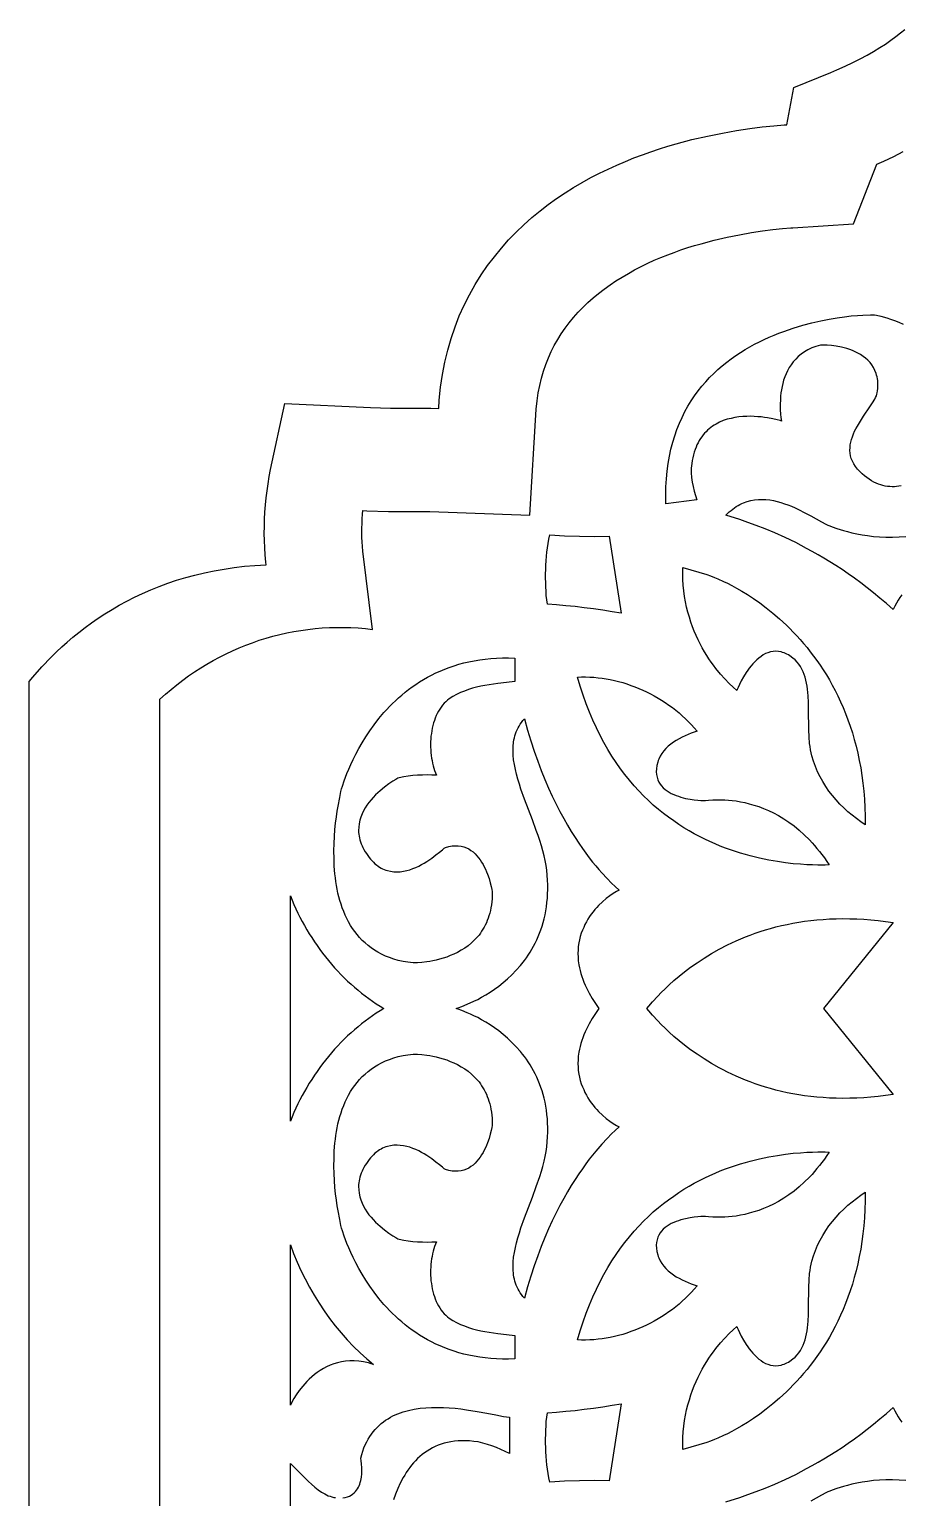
# Model space of a CAD drawing. Extents: x -75 to 75, y -200 to 200.
# Drawn here: x -75 to -8.3, y 75.5 to 187.9 of the extents above; entities that cross this region are included whole.
import ezdxf

# ---------------------------------------------------------------- set-up
doc = ezdxf.new("R2010")
doc.units = 0
doc.layers.add('LAYER_1', color=18, linetype='CONTINUOUS')
doc.layers.add('LAYER_10', color=140, linetype='CONTINUOUS')

msp = doc.modelspace()

# ---------------------------------------------------------------- linework, layer by layer
at = {"layer": 'LAYER_1'}
for points in [[(-8.25, 152.92), (-8.42, 152.89), (-8.59, 152.87), (-8.76, 152.85), (-8.94, 152.85), (-9.11, 152.86), (-9.29, 152.87), (-9.46, 152.9), (-9.64, 152.94), (-9.81, 152.99), (-9.99, 153.05), (-10.17, 153.12), (-10.34, 153.21), (-10.52, 153.31), (-10.7, 153.42), (-10.87, 153.55), (-11.05, 153.69), (-11.23, 153.84), (-11.4, 154.01), (-11.58, 154.2), (-11.74, 154.4), (-11.87, 154.6), (-11.98, 154.8), (-12.06, 155.01), (-12.12, 155.22), (-12.16, 155.42), (-12.17, 155.63), (-12.16, 155.84), (-12.14, 156.05), (-12.1, 156.26), (-12.05, 156.47), (-11.98, 156.68), (-11.9, 156.89), (-11.81, 157.09), (-11.71, 157.29), (-11.6, 157.49), (-11.37, 157.88), (-11.12, 158.26), (-10.65, 158.96), (-10.44, 159.27), (-10.27, 159.55), (-10.2, 159.69), (-10.14, 159.81), (-10.1, 159.93), (-10.07, 160.03), (-10.05, 160.2), (-10.04, 160.37), (-10.03, 160.53), (-10.03, 160.69), (-10.03, 160.84), (-10.04, 160.98), (-10.06, 161.12), (-10.09, 161.26), (-10.12, 161.39), (-10.16, 161.51), (-10.25, 161.75), (-10.36, 161.97), (-10.49, 162.18), (-10.63, 162.36), (-10.79, 162.53), (-10.97, 162.69), (-11.15, 162.83), (-11.35, 162.96), (-11.55, 163.07), (-11.76, 163.18), (-11.97, 163.27), (-12.18, 163.35), (-12.4, 163.42), (-12.61, 163.48), (-12.82, 163.53), (-13.22, 163.61), (-13.59, 163.66), (-13.91, 163.68), (-14.17, 163.69), (-14.35, 163.69), (-14.43, 163.68), (-14.61, 163.64), (-14.77, 163.59), (-15.09, 163.47), (-15.38, 163.33), (-15.65, 163.17), (-15.9, 163), (-16.12, 162.82), (-16.32, 162.62), (-16.51, 162.41), (-16.67, 162.19), (-16.82, 161.97), (-16.94, 161.73), (-17.06, 161.49), (-17.15, 161.25), (-17.24, 161), (-17.31, 160.76), (-17.36, 160.51), (-17.41, 160.27), (-17.45, 160.03), (-17.47, 159.79), (-17.49, 159.56), (-17.5, 159.13), (-17.5, 158.74), (-17.47, 158.41), (-17.45, 158.15), (-17.4, 157.88), (-17.51, 157.92), (-17.73, 157.98), (-18.06, 158.05), (-18.47, 158.13), (-18.71, 158.16), (-18.96, 158.19), (-19.22, 158.21), (-19.49, 158.23), (-19.78, 158.24), (-20.07, 158.23), (-20.37, 158.22), (-20.67, 158.19), (-20.97, 158.15), (-21.27, 158.08), (-21.56, 158.01), (-21.86, 157.91), (-22.14, 157.79), (-22.42, 157.64), (-22.56, 157.56), (-22.69, 157.48), (-22.82, 157.38), (-22.94, 157.28), (-23.06, 157.18), (-23.18, 157.06), (-23.3, 156.94), (-23.41, 156.81), (-23.51, 156.68), (-23.61, 156.53), (-23.7, 156.38), (-23.79, 156.22), (-23.88, 156.05), (-23.95, 155.87), (-24.02, 155.69), (-24.09, 155.49), (-24.15, 155.29), (-24.2, 155.07), (-24.24, 154.85), (-24.28, 154.62), (-24.3, 154.44), (-24.31, 154.27), (-24.32, 153.92), (-24.29, 153.56), (-24.25, 153.21), (-24.18, 152.86), (-24.1, 152.52), (-23.99, 152.18), (-23.88, 151.85), (-26.25, 151.54), (-26.26, 152.2), (-26.25, 152.83), (-26.21, 153.45), (-26.16, 154.05), (-26.08, 154.62), (-25.99, 155.18), (-25.87, 155.72), (-25.73, 156.25), (-25.58, 156.75), (-25.41, 157.24), (-25.22, 157.71), (-25.02, 158.16), (-24.8, 158.6), (-24.57, 159.02), (-24.32, 159.42), (-24.06, 159.81), (-23.79, 160.18), (-23.51, 160.54), (-23.21, 160.88), (-22.91, 161.21), (-22.59, 161.52), (-22.27, 161.82), (-21.94, 162.11), (-21.6, 162.38), (-21.26, 162.64), (-20.91, 162.89), (-20.55, 163.13), (-20.19, 163.35), (-19.83, 163.56), (-19.46, 163.76), (-19.09, 163.95), (-18.72, 164.13), (-18.35, 164.3), (-17.97, 164.46), (-17.6, 164.6), (-17.23, 164.74), (-16.86, 164.87), (-16.5, 164.99), (-15.78, 165.21), (-15.08, 165.39), (-14.4, 165.55), (-13.75, 165.67), (-13.15, 165.78), (-12.58, 165.86), (-12.06, 165.92), (-11.6, 165.96), (-11.19, 165.99), (-10.59, 166.02), (-10.29, 166.02), (-10.13, 165.99), (-9.8, 165.91), (-9.33, 165.77), (-9.05, 165.67), (-8.75, 165.57), (-8.43, 165.44), (-8.09, 165.3)], [(-8.2, 144.57), (-8.34, 144.37), (-8.48, 144.16), (-8.61, 143.94), (-8.74, 143.71), (-8.86, 143.46), (-9.37, 143.9), (-9.87, 144.32), (-10.36, 144.73), (-10.85, 145.11), (-11.34, 145.48), (-11.82, 145.84), (-12.3, 146.18), (-12.77, 146.5), (-13.24, 146.81), (-13.7, 147.1), (-14.16, 147.38), (-14.6, 147.64), (-15.05, 147.89), (-15.48, 148.13), (-15.9, 148.36), (-16.32, 148.57), (-17.13, 148.96), (-17.91, 149.31), (-18.65, 149.62), (-19.34, 149.89), (-19.99, 150.12), (-20.6, 150.33), (-21.66, 150.66), (-21.53, 150.79), (-21.4, 150.92), (-21.27, 151.04), (-21.14, 151.14), (-21, 151.24), (-20.87, 151.33), (-20.73, 151.42), (-20.59, 151.49), (-20.45, 151.56), (-20.31, 151.62), (-20.03, 151.72), (-19.75, 151.8), (-19.46, 151.85), (-19.17, 151.88), (-18.89, 151.88), (-18.6, 151.87), (-18.31, 151.84), (-18.02, 151.79), (-17.74, 151.72), (-17.46, 151.64), (-17.18, 151.55), (-16.91, 151.45), (-16.64, 151.35), (-16.37, 151.23), (-16.11, 151.11), (-15.62, 150.86), (-15.15, 150.61), (-14.34, 150.15), (-14, 149.98), (-13.85, 149.9), (-13.71, 149.85), (-13.53, 149.78), (-13.18, 149.66), (-12.66, 149.5), (-12.35, 149.42), (-12.01, 149.33), (-11.64, 149.25), (-11.24, 149.17), (-10.81, 149.11), (-10.36, 149.05), (-9.9, 149.01), (-9.41, 148.98), (-8.91, 148.98), (-8.4, 149), (-7.88, 149.04)], [(-50.98, 75.45), (-50.8, 75.48), (-50.64, 75.53), (-50.49, 75.58), (-50.36, 75.65), (-50.24, 75.73), (-50.13, 75.82), (-50.03, 75.92), (-49.94, 76.02), (-49.86, 76.13), (-49.79, 76.25), (-49.74, 76.37), (-49.69, 76.5), (-49.65, 76.63), (-49.61, 76.76), (-49.56, 77.03), (-49.54, 77.29), (-49.53, 77.55), (-49.54, 77.79), (-49.55, 78), (-49.59, 78.33), (-49.6, 78.43), (-49.6, 78.48), (-49.53, 78.75), (-49.45, 79.01), (-49.37, 79.26), (-49.27, 79.5), (-49.16, 79.72), (-49.05, 79.93), (-48.93, 80.14), (-48.8, 80.33), (-48.66, 80.51), (-48.52, 80.68), (-48.37, 80.84), (-48.21, 80.99), (-48.05, 81.13), (-47.88, 81.27), (-47.71, 81.39), (-47.53, 81.5), (-47.35, 81.61), (-47.16, 81.71), (-46.97, 81.8), (-46.77, 81.88), (-46.57, 81.96), (-46.37, 82.03), (-46.16, 82.09), (-45.95, 82.14), (-45.52, 82.23), (-45.08, 82.3), (-44.64, 82.34), (-44.19, 82.36), (-43.74, 82.37), (-43.29, 82.36), (-42.84, 82.33), (-42.4, 82.3), (-41.96, 82.25), (-41.53, 82.19), (-40.71, 82.06), (-39.96, 81.92), (-39.28, 81.79), (-38.7, 81.68), (-38.45, 81.64), (-38.23, 81.61), (-38.23, 78.83), (-38.56, 79), (-38.89, 79.15), (-39.23, 79.3), (-39.57, 79.43), (-39.92, 79.54), (-40.27, 79.64), (-40.62, 79.72), (-40.97, 79.77), (-41.29, 79.8), (-41.59, 79.81), (-41.89, 79.82), (-42.17, 79.8), (-42.45, 79.78), (-42.71, 79.74), (-42.97, 79.69), (-43.22, 79.63), (-43.46, 79.55), (-43.69, 79.47), (-43.91, 79.37), (-44.13, 79.27), (-44.34, 79.15), (-44.54, 79.03), (-44.73, 78.9), (-44.91, 78.75), (-45.09, 78.61), (-45.26, 78.45), (-45.42, 78.29), (-45.57, 78.12), (-45.72, 77.94), (-45.87, 77.76), (-46, 77.57), (-46.13, 77.38), (-46.25, 77.19), (-46.37, 76.99), (-46.59, 76.58), (-46.78, 76.16), (-46.95, 75.73), (-47.1, 75.3)], [(-21.66, 75.15), (-20.6, 75.48), (-19.99, 75.69), (-19.34, 75.92), (-18.65, 76.19), (-17.91, 76.5), (-17.13, 76.85), (-16.32, 77.24), (-15.9, 77.45), (-15.48, 77.68), (-15.05, 77.92), (-14.6, 78.17), (-14.16, 78.43), (-13.7, 78.71), (-13.24, 79), (-12.77, 79.31), (-12.3, 79.63), (-11.82, 79.97), (-11.34, 80.33), (-10.85, 80.7), (-10.36, 81.08), (-9.87, 81.49), (-9.37, 81.91), (-8.86, 82.35), (-8.74, 82.1), (-8.61, 81.87), (-8.48, 81.65), (-8.34, 81.44), (-8.2, 81.24)], [(-55, 62.31), (-55, 78.08), (-54.55, 77.64), (-54.09, 77.17), (-53.62, 76.7), (-53.38, 76.48), (-53.13, 76.27), (-52.88, 76.07), (-52.63, 75.89), (-52.36, 75.74), (-52.23, 75.67), (-52.1, 75.61), (-51.96, 75.56), (-51.83, 75.52), (-51.69, 75.48), (-51.55, 75.46)], [(-7.88, 76.77), (-8.4, 76.81), (-8.91, 76.83), (-9.41, 76.83), (-9.9, 76.8), (-10.36, 76.76), (-10.81, 76.7), (-11.24, 76.64), (-11.64, 76.56), (-12.01, 76.48), (-12.35, 76.39), (-12.66, 76.31), (-13.18, 76.15), (-13.53, 76.03), (-13.71, 75.96), (-13.85, 75.9), (-14, 75.83), (-14.34, 75.66), (-15.15, 75.2)]]:
    msp.add_lwpolyline(points, dxfattribs=at)
for points in [[(-30.38, 143.28), (-31.08, 143.39), (-31.79, 143.49), (-32.5, 143.59), (-33.2, 143.67), (-33.91, 143.74), (-34.62, 143.8), (-35.33, 143.86), (-35.37, 144.19), (-35.41, 144.52), (-35.43, 144.85), (-35.45, 145.18), (-35.46, 145.51), (-35.47, 145.85), (-35.47, 146.18), (-35.46, 146.52), (-35.45, 146.85), (-35.42, 147.18), (-35.4, 147.52), (-35.36, 147.85), (-35.32, 148.18), (-35.27, 148.51), (-35.21, 148.83), (-35.15, 149.16), (-34.01, 149.1), (-32.87, 149.06), (-31.73, 149.05), (-30.6, 149.06), (-29.67, 143.16)], [(-11.33, 127.2), (-11.67, 127.44), (-12, 127.7), (-12.32, 127.97), (-12.63, 128.26), (-12.94, 128.56), (-13.23, 128.88), (-13.5, 129.21), (-13.77, 129.55), (-14.01, 129.91), (-14.24, 130.27), (-14.45, 130.65), (-14.64, 131.03), (-14.81, 131.43), (-14.96, 131.83), (-15.08, 132.24), (-15.14, 132.47), (-15.18, 132.71), (-15.22, 132.95), (-15.25, 133.2), (-15.29, 133.71), (-15.32, 134.23), (-15.32, 134.76), (-15.33, 135.29), (-15.34, 136.34), (-15.36, 136.85), (-15.41, 137.34), (-15.44, 137.58), (-15.48, 137.82), (-15.53, 138.05), (-15.59, 138.27), (-15.67, 138.48), (-15.75, 138.69), (-15.84, 138.89), (-15.95, 139.08), (-16.07, 139.26), (-16.21, 139.43), (-16.36, 139.59), (-16.53, 139.73), (-16.77, 139.9), (-16.88, 139.97), (-16.99, 140.03), (-17.1, 140.09), (-17.21, 140.13), (-17.32, 140.17), (-17.43, 140.2), (-17.64, 140.24), (-17.85, 140.25), (-18.05, 140.24), (-18.25, 140.2), (-18.44, 140.14), (-18.62, 140.07), (-18.8, 139.97), (-18.97, 139.86), (-19.14, 139.73), (-19.3, 139.6), (-19.45, 139.45), (-19.6, 139.3), (-19.74, 139.14), (-19.87, 138.97), (-19.99, 138.8), (-20.11, 138.63), (-20.31, 138.3), (-20.49, 137.99), (-20.63, 137.72), (-20.73, 137.49), (-20.8, 137.33), (-20.82, 137.26), (-21.1, 137.5), (-21.41, 137.79), (-21.74, 138.13), (-22.08, 138.51), (-22.43, 138.94), (-22.61, 139.18), (-22.78, 139.42), (-22.96, 139.68), (-23.13, 139.94), (-23.3, 140.22), (-23.47, 140.51), (-23.63, 140.82), (-23.79, 141.13), (-23.94, 141.45), (-24.08, 141.79), (-24.22, 142.13), (-24.34, 142.49), (-24.46, 142.86), (-24.57, 143.24), (-24.67, 143.63), (-24.75, 144.03), (-24.82, 144.45), (-24.88, 144.87), (-24.93, 145.3), (-24.95, 145.75), (-24.97, 146.2), (-24.96, 146.67), (-24.35, 146.49), (-23.74, 146.31), (-23.13, 146.12), (-22.83, 146.02), (-22.53, 145.9), (-22.29, 145.81), (-21.84, 145.6), (-21.55, 145.46), (-21.22, 145.29), (-20.85, 145.09), (-20.44, 144.85), (-20.01, 144.59), (-19.55, 144.29), (-19.07, 143.95), (-18.58, 143.58), (-18.07, 143.17), (-17.55, 142.73), (-17.03, 142.24), (-16.76, 141.99), (-16.5, 141.72), (-16.24, 141.44), (-15.97, 141.15), (-15.71, 140.85), (-15.45, 140.54), (-15.2, 140.22), (-14.95, 139.89), (-14.7, 139.55), (-14.45, 139.2), (-14.21, 138.83), (-13.97, 138.46), (-13.74, 138.07), (-13.52, 137.67), (-13.3, 137.25), (-13.09, 136.83), (-12.88, 136.39), (-12.68, 135.95), (-12.5, 135.48), (-12.32, 135.01), (-12.15, 134.52), (-11.98, 134.02), (-11.83, 133.51), (-11.69, 132.99), (-11.57, 132.45), (-11.45, 131.89), (-11.34, 131.33), (-11.25, 130.75), (-11.17, 130.15), (-11.11, 129.55), (-11.05, 128.93), (-11.02, 128.29), (-11, 127.64), (-10.99, 126.97)], [(-45.61, 116.4), (-46, 116.45), (-46.38, 116.51), (-46.74, 116.59), (-47.08, 116.69), (-47.41, 116.8), (-47.72, 116.92), (-48.02, 117.06), (-48.3, 117.21), (-48.57, 117.37), (-48.82, 117.54), (-49.06, 117.72), (-49.29, 117.92), (-49.51, 118.12), (-49.71, 118.33), (-49.9, 118.56), (-50.08, 118.79), (-50.25, 119.03), (-50.4, 119.27), (-50.55, 119.53), (-50.68, 119.79), (-50.81, 120.05), (-50.92, 120.32), (-51.03, 120.6), (-51.12, 120.88), (-51.21, 121.17), (-51.29, 121.45), (-51.36, 121.74), (-51.42, 122.04), (-51.47, 122.33), (-51.52, 122.63), (-51.56, 122.92), (-51.59, 123.22), (-51.64, 123.81), (-51.66, 124.4), (-51.67, 124.97), (-51.65, 125.54), (-51.63, 126.08), (-51.59, 126.61), (-51.54, 127.1), (-51.48, 127.57), (-51.42, 128), (-51.35, 128.4), (-51.23, 129.05), (-51.13, 129.51), (-51.08, 129.72), (-51.02, 129.93), (-50.88, 130.33), (-50.67, 130.89), (-50.54, 131.22), (-50.38, 131.58), (-50.2, 131.97), (-50, 132.38), (-49.77, 132.81), (-49.52, 133.25), (-49.24, 133.7), (-48.93, 134.17), (-48.6, 134.63), (-48.23, 135.1), (-47.84, 135.57), (-47.63, 135.79), (-47.42, 136.02), (-47.19, 136.25), (-46.96, 136.47), (-46.72, 136.69), (-46.48, 136.9), (-46.22, 137.12), (-45.96, 137.32), (-45.69, 137.52), (-45.4, 137.72), (-45.12, 137.91), (-44.82, 138.09), (-44.51, 138.26), (-44.19, 138.43), (-43.87, 138.59), (-43.53, 138.74), (-43.19, 138.89), (-42.84, 139.02), (-42.47, 139.14), (-42.1, 139.26), (-41.72, 139.36), (-41.33, 139.45), (-40.93, 139.53), (-40.51, 139.6), (-40.09, 139.65), (-39.66, 139.7), (-39.22, 139.73), (-38.76, 139.74), (-38.3, 139.74), (-37.82, 139.73), (-37.82, 137.93), (-38.47, 137.86), (-39.13, 137.78), (-39.78, 137.69), (-40.11, 137.64), (-40.43, 137.58), (-40.75, 137.5), (-41.07, 137.42), (-41.38, 137.32), (-41.68, 137.21), (-41.98, 137.09), (-42.28, 136.95), (-42.56, 136.79), (-42.84, 136.61), (-42.98, 136.51), (-43.11, 136.39), (-43.24, 136.27), (-43.36, 136.13), (-43.47, 135.98), (-43.57, 135.83), (-43.67, 135.67), (-43.76, 135.5), (-43.84, 135.33), (-43.92, 135.14), (-43.98, 134.96), (-44.04, 134.77), (-44.1, 134.57), (-44.14, 134.37), (-44.18, 134.17), (-44.21, 133.96), (-44.24, 133.75), (-44.26, 133.54), (-44.27, 133.33), (-44.27, 133.12), (-44.27, 132.91), (-44.26, 132.7), (-44.25, 132.49), (-44.22, 132.28), (-44.2, 132.08), (-44.16, 131.88), (-44.12, 131.68), (-44.07, 131.49), (-44.02, 131.3), (-43.96, 131.12), (-43.89, 130.94), (-43.82, 130.77), (-44.18, 130.78), (-44.54, 130.79), (-44.9, 130.78), (-45.26, 130.77), (-45.62, 130.74), (-45.98, 130.7), (-46.33, 130.64), (-46.68, 130.57), (-46.77, 130.53), (-46.94, 130.44), (-47.17, 130.3), (-47.46, 130.1), (-47.79, 129.86), (-48.14, 129.58), (-48.31, 129.42), (-48.49, 129.25), (-48.66, 129.07), (-48.83, 128.88), (-48.99, 128.68), (-49.14, 128.48), (-49.28, 128.26), (-49.4, 128.04), (-49.52, 127.8), (-49.61, 127.56), (-49.69, 127.31), (-49.74, 127.05), (-49.77, 126.79), (-49.78, 126.52), (-49.78, 126.38), (-49.76, 126.24), (-49.74, 126.1), (-49.71, 125.96), (-49.68, 125.81), (-49.63, 125.67), (-49.58, 125.52), (-49.52, 125.37), (-49.45, 125.22), (-49.37, 125.07), (-49.28, 124.91), (-49.18, 124.76), (-49.08, 124.61), (-48.97, 124.47), (-48.86, 124.33), (-48.75, 124.21), (-48.64, 124.1), (-48.53, 123.99), (-48.41, 123.9), (-48.29, 123.81), (-48.18, 123.73), (-48.06, 123.66), (-47.94, 123.6), (-47.82, 123.55), (-47.7, 123.5), (-47.57, 123.46), (-47.33, 123.41), (-47.08, 123.37), (-46.84, 123.37), (-46.59, 123.38), (-46.35, 123.41), (-46.1, 123.47), (-45.87, 123.53), (-45.63, 123.62), (-45.4, 123.71), (-45.18, 123.81), (-44.96, 123.93), (-44.75, 124.04), (-44.55, 124.17), (-44.18, 124.41), (-43.86, 124.66), (-43.58, 124.87), (-43.37, 125.05), (-43.22, 125.18), (-43.14, 125.23), (-42.88, 125.3), (-42.62, 125.35), (-42.38, 125.37), (-42.15, 125.36), (-41.93, 125.33), (-41.73, 125.28), (-41.53, 125.21), (-41.35, 125.12), (-41.18, 125.01), (-41.02, 124.89), (-40.87, 124.75), (-40.72, 124.6), (-40.59, 124.45), (-40.47, 124.28), (-40.36, 124.11), (-40.25, 123.93), (-40.16, 123.75), (-40.07, 123.56), (-39.99, 123.38), (-39.92, 123.2), (-39.79, 122.85), (-39.7, 122.52), (-39.63, 122.24), (-39.58, 122.01), (-39.56, 121.85), (-39.55, 121.78), (-39.55, 121.53), (-39.56, 121.29), (-39.58, 121.06), (-39.61, 120.83), (-39.65, 120.62), (-39.69, 120.41), (-39.74, 120.2), (-39.8, 120.01), (-39.86, 119.82), (-39.93, 119.63), (-40, 119.46), (-40.08, 119.29), (-40.17, 119.13), (-40.26, 118.97), (-40.36, 118.82), (-40.46, 118.67), (-40.56, 118.53), (-40.67, 118.4), (-40.9, 118.15), (-41.14, 117.92), (-41.39, 117.71), (-41.66, 117.52), (-41.93, 117.36), (-42.2, 117.2), (-42.48, 117.07), (-42.76, 116.95), (-43.03, 116.84), (-43.31, 116.75), (-43.58, 116.68), (-43.84, 116.61), (-44.09, 116.55), (-44.33, 116.51), (-44.55, 116.47), (-44.95, 116.42), (-45.27, 116.4), (-45.5, 116.39)], [(-15.02, 123.9), (-15.46, 123.91), (-15.95, 123.95), (-16.5, 123.99), (-17.09, 124.06), (-17.72, 124.15), (-18.38, 124.27), (-19.08, 124.41), (-19.8, 124.59), (-20.17, 124.69), (-20.55, 124.8), (-20.93, 124.92), (-21.31, 125.05), (-21.7, 125.19), (-22.09, 125.34), (-22.49, 125.51), (-22.88, 125.68), (-23.28, 125.87), (-23.68, 126.07), (-24.08, 126.28), (-24.48, 126.5), (-24.87, 126.74), (-25.27, 126.99), (-25.66, 127.26), (-26.06, 127.54), (-26.45, 127.84), (-26.83, 128.15), (-27.22, 128.48), (-27.59, 128.83), (-27.97, 129.19), (-28.33, 129.57), (-28.69, 129.96), (-29.05, 130.38), (-29.4, 130.81), (-29.74, 131.26), (-30.07, 131.73), (-30.39, 132.22), (-30.7, 132.73), (-31.01, 133.26), (-31.3, 133.81), (-31.58, 134.38), (-31.86, 134.97), (-32.11, 135.59), (-32.36, 136.23), (-32.59, 136.89), (-32.81, 137.57), (-33.02, 138.28), (-32.71, 138.29), (-32.4, 138.29), (-32.08, 138.28), (-31.77, 138.26), (-31.45, 138.23), (-31.14, 138.19), (-30.82, 138.14), (-30.51, 138.08), (-30.19, 138.01), (-29.88, 137.93), (-29.56, 137.85), (-29.25, 137.75), (-28.94, 137.64), (-28.64, 137.53), (-28.33, 137.41), (-28.03, 137.28), (-27.73, 137.14), (-27.44, 136.99), (-27.15, 136.83), (-26.86, 136.67), (-26.58, 136.5), (-26.3, 136.32), (-26.03, 136.13), (-25.76, 135.94), (-25.5, 135.74), (-25.25, 135.53), (-25, 135.31), (-24.76, 135.09), (-24.52, 134.86), (-24.3, 134.63), (-24.08, 134.39), (-23.87, 134.14), (-24.33, 133.99), (-24.56, 133.89), (-24.79, 133.79), (-25.02, 133.68), (-25.25, 133.56), (-25.47, 133.43), (-25.68, 133.3), (-25.89, 133.14), (-26.08, 132.98), (-26.26, 132.81), (-26.42, 132.63), (-26.57, 132.43), (-26.69, 132.22), (-26.8, 132), (-26.84, 131.89), (-26.88, 131.77), (-26.94, 131.51), (-26.98, 131.26), (-26.99, 131.03), (-26.97, 130.81), (-26.93, 130.61), (-26.87, 130.42), (-26.79, 130.24), (-26.7, 130.08), (-26.58, 129.94), (-26.46, 129.8), (-26.32, 129.68), (-26.17, 129.56), (-26.01, 129.46), (-25.84, 129.37), (-25.66, 129.28), (-25.48, 129.21), (-25.3, 129.15), (-25.12, 129.09), (-24.75, 128.99), (-24.4, 128.93), (-24.08, 128.88), (-23.8, 128.85), (-23.58, 128.84), (-23.35, 128.83), (-23.23, 128.84), (-23, 128.86), (-22.67, 128.88), (-22.25, 128.89), (-21.75, 128.87), (-21.47, 128.86), (-21.18, 128.83), (-20.88, 128.79), (-20.55, 128.73), (-20.22, 128.67), (-19.87, 128.58), (-19.52, 128.48), (-19.15, 128.36), (-18.78, 128.22), (-18.4, 128.06), (-18.02, 127.88), (-17.63, 127.67), (-17.23, 127.43), (-16.84, 127.17), (-16.44, 126.88), (-16.05, 126.55), (-15.66, 126.2), (-15.26, 125.81), (-15.07, 125.6), (-14.88, 125.39), (-14.69, 125.16), (-14.5, 124.93), (-14.31, 124.69), (-14.12, 124.43), (-13.94, 124.17), (-13.75, 123.9), (-14.05, 123.89), (-14.63, 123.89)], [(-37.2, 90.87), (-37.31, 91.01), (-37.4, 91.15), (-37.49, 91.29), (-37.57, 91.43), (-37.64, 91.57), (-37.71, 91.72), (-37.76, 91.87), (-37.81, 92.03), (-37.85, 92.19), (-37.89, 92.34), (-37.91, 92.51), (-37.93, 92.67), (-37.95, 92.83), (-37.96, 93.17), (-37.94, 93.52), (-37.91, 93.87), (-37.85, 94.23), (-37.78, 94.6), (-37.69, 94.97), (-37.59, 95.35), (-37.47, 95.73), (-37.35, 96.11), (-37.07, 96.89), (-36.77, 97.68), (-36.47, 98.47), (-36.18, 99.27), (-35.9, 100.05), (-35.78, 100.44), (-35.67, 100.82), (-35.57, 101.21), (-35.49, 101.58), (-35.42, 101.96), (-35.37, 102.32), (-35.34, 102.7), (-35.31, 103.07), (-35.3, 103.43), (-35.3, 103.79), (-35.31, 104.13), (-35.33, 104.47), (-35.36, 104.79), (-35.4, 105.11), (-35.45, 105.43), (-35.51, 105.73), (-35.58, 106.03), (-35.65, 106.32), (-35.74, 106.6), (-35.83, 106.87), (-35.93, 107.14), (-36.03, 107.4), (-36.14, 107.65), (-36.26, 107.9), (-36.38, 108.14), (-36.51, 108.37), (-36.65, 108.59), (-36.79, 108.81), (-36.93, 109.02), (-37.08, 109.22), (-37.23, 109.42), (-37.39, 109.61), (-37.71, 109.98), (-38.04, 110.31), (-38.37, 110.63), (-38.71, 110.92), (-39.05, 111.19), (-39.39, 111.43), (-39.72, 111.66), (-40.05, 111.86), (-40.36, 112.04), (-40.66, 112.21), (-40.95, 112.35), (-41.22, 112.48), (-41.46, 112.58), (-41.88, 112.75), (-42.17, 112.86), (-42.32, 112.9), (-42.17, 112.95), (-41.88, 113.06), (-41.46, 113.23), (-40.95, 113.46), (-40.66, 113.6), (-40.36, 113.77), (-40.05, 113.95), (-39.72, 114.15), (-39.39, 114.38), (-39.05, 114.62), (-38.71, 114.89), (-38.37, 115.18), (-38.04, 115.49), (-37.71, 115.83), (-37.39, 116.2), (-37.08, 116.59), (-36.93, 116.79), (-36.79, 117), (-36.65, 117.22), (-36.51, 117.44), (-36.38, 117.67), (-36.26, 117.91), (-36.14, 118.16), (-36.03, 118.41), (-35.93, 118.67), (-35.83, 118.94), (-35.74, 119.21), (-35.65, 119.49), (-35.58, 119.78), (-35.51, 120.08), (-35.45, 120.38), (-35.4, 120.69), (-35.36, 121.02), (-35.33, 121.34), (-35.31, 121.68), (-35.3, 122.02), (-35.3, 122.38), (-35.31, 122.74), (-35.34, 123.11), (-35.37, 123.49), (-35.42, 123.85), (-35.49, 124.23), (-35.57, 124.6), (-35.67, 124.98), (-35.78, 125.37), (-35.9, 125.76), (-36.04, 126.15), (-36.18, 126.54), (-36.47, 127.34), (-36.77, 128.13), (-37.07, 128.92), (-37.35, 129.7), (-37.47, 130.08), (-37.59, 130.46), (-37.69, 130.84), (-37.78, 131.21), (-37.85, 131.58), (-37.91, 131.94), (-37.94, 132.29), (-37.96, 132.64), (-37.95, 132.97), (-37.91, 133.3), (-37.89, 133.47), (-37.85, 133.62), (-37.81, 133.78), (-37.76, 133.93), (-37.71, 134.09), (-37.64, 134.23), (-37.57, 134.38), (-37.49, 134.52), (-37.4, 134.66), (-37.31, 134.8), (-37.2, 134.94), (-37.08, 135.07), (-36.85, 134.21), (-36.6, 133.39), (-36.34, 132.61), (-36.07, 131.85), (-35.8, 131.13), (-35.52, 130.44), (-35.24, 129.78), (-34.95, 129.15), (-34.66, 128.55), (-34.37, 127.98), (-34.08, 127.44), (-33.79, 126.93), (-33.5, 126.45), (-33.21, 125.99), (-32.93, 125.57), (-32.65, 125.16), (-32.38, 124.79), (-32.12, 124.44), (-31.87, 124.12), (-31.62, 123.82), (-31.39, 123.54), (-31.16, 123.29), (-30.76, 122.85), (-30.41, 122.51), (-30.14, 122.24), (-29.83, 121.96), (-30.05, 121.86), (-30.29, 121.72), (-30.55, 121.54), (-30.83, 121.33), (-31.12, 121.08), (-31.41, 120.79), (-31.55, 120.64), (-31.69, 120.48), (-31.83, 120.3), (-31.97, 120.13), (-32.1, 119.94), (-32.22, 119.74), (-32.34, 119.54), (-32.45, 119.33), (-32.55, 119.11), (-32.65, 118.89), (-32.73, 118.66), (-32.81, 118.42), (-32.87, 118.17), (-32.92, 117.92), (-32.96, 117.66), (-32.98, 117.39), (-32.99, 117.12), (-32.98, 116.84), (-32.96, 116.55), (-32.92, 116.26), (-32.88, 116.03), (-32.82, 115.81), (-32.76, 115.58), (-32.69, 115.36), (-32.62, 115.14), (-32.53, 114.92), (-32.44, 114.7), (-32.34, 114.49), (-32.13, 114.07), (-31.89, 113.67), (-31.64, 113.28), (-31.38, 112.9), (-31.64, 112.53), (-31.89, 112.14), (-32.13, 111.74), (-32.34, 111.32), (-32.44, 111.11), (-32.53, 110.89), (-32.62, 110.67), (-32.69, 110.45), (-32.76, 110.23), (-32.82, 110), (-32.88, 109.78), (-32.92, 109.55), (-32.96, 109.25), (-32.98, 108.97), (-32.99, 108.69), (-32.98, 108.42), (-32.96, 108.15), (-32.92, 107.89), (-32.87, 107.64), (-32.81, 107.39), (-32.73, 107.15), (-32.65, 106.92), (-32.55, 106.7), (-32.45, 106.48), (-32.34, 106.27), (-32.22, 106.07), (-32.1, 105.87), (-31.97, 105.68), (-31.83, 105.51), (-31.69, 105.33), (-31.55, 105.17), (-31.41, 105.02), (-31.12, 104.73), (-30.83, 104.48), (-30.55, 104.27), (-30.29, 104.09), (-30.05, 103.95), (-29.83, 103.85), (-30.14, 103.57), (-30.41, 103.3), (-30.76, 102.96), (-31.16, 102.52), (-31.62, 101.99), (-31.87, 101.69), (-32.12, 101.37), (-32.38, 101.02), (-32.65, 100.64), (-32.93, 100.24), (-33.21, 99.81), (-33.5, 99.36), (-33.79, 98.88), (-34.08, 98.37), (-34.37, 97.83), (-34.66, 97.26), (-34.95, 96.66), (-35.24, 96.03), (-35.52, 95.37), (-35.8, 94.68), (-36.07, 93.96), (-36.34, 93.2), (-36.6, 92.42), (-36.85, 91.6), (-37.08, 90.74)], [(-55, 104.28), (-55, 121.53), (-54.87, 121.2), (-54.73, 120.87), (-54.58, 120.54), (-54.43, 120.21), (-54.27, 119.89), (-54.1, 119.57), (-53.93, 119.25), (-53.75, 118.94), (-53.56, 118.63), (-53.37, 118.33), (-53.17, 118.02), (-52.96, 117.73), (-52.75, 117.43), (-52.54, 117.14), (-52.31, 116.86), (-52.09, 116.58), (-51.85, 116.3), (-51.62, 116.03), (-51.37, 115.77), (-51.13, 115.51), (-50.88, 115.26), (-50.62, 115.01), (-50.36, 114.77), (-50.09, 114.54), (-49.82, 114.31), (-49.55, 114.09), (-49.28, 113.87), (-49, 113.66), (-48.71, 113.46), (-48.43, 113.27), (-48.14, 113.08), (-47.84, 112.9), (-48.14, 112.73), (-48.43, 112.54), (-48.71, 112.35), (-49, 112.15), (-49.28, 111.94), (-49.55, 111.72), (-49.82, 111.5), (-50.09, 111.27), (-50.36, 111.04), (-50.62, 110.8), (-50.88, 110.55), (-51.13, 110.3), (-51.37, 110.04), (-51.62, 109.78), (-51.85, 109.51), (-52.09, 109.23), (-52.31, 108.95), (-52.54, 108.67), (-52.75, 108.38), (-52.96, 108.08), (-53.17, 107.79), (-53.37, 107.48), (-53.56, 107.18), (-53.75, 106.87), (-53.93, 106.55), (-54.1, 106.24), (-54.27, 105.92), (-54.43, 105.6), (-54.58, 105.27), (-54.73, 104.94), (-54.87, 104.61)], [(-13.22, 106.03), (-13.72, 106.05), (-14.21, 106.08), (-14.7, 106.12), (-15.17, 106.17), (-15.64, 106.23), (-16.09, 106.3), (-16.54, 106.38), (-16.98, 106.46), (-17.41, 106.56), (-17.83, 106.66), (-18.24, 106.77), (-18.64, 106.89), (-19.04, 107.02), (-19.42, 107.15), (-19.8, 107.28), (-20.16, 107.42), (-20.52, 107.57), (-20.87, 107.72), (-21.21, 107.88), (-21.54, 108.03), (-21.86, 108.2), (-22.17, 108.36), (-22.77, 108.7), (-23.33, 109.05), (-23.86, 109.4), (-24.36, 109.75), (-24.82, 110.09), (-25.25, 110.43), (-25.64, 110.77), (-26, 111.09), (-26.32, 111.39), (-26.61, 111.68), (-26.87, 111.95), (-27.28, 112.4), (-27.57, 112.73), (-27.72, 112.9), (-27.57, 113.08), (-27.28, 113.41), (-26.87, 113.86), (-26.61, 114.13), (-26.32, 114.42), (-26, 114.72), (-25.64, 115.04), (-25.25, 115.37), (-24.82, 115.72), (-24.36, 116.06), (-23.86, 116.41), (-23.33, 116.76), (-22.77, 117.11), (-22.17, 117.45), (-21.54, 117.77), (-21.21, 117.93), (-20.87, 118.09), (-20.52, 118.24), (-20.16, 118.39), (-19.8, 118.53), (-19.42, 118.66), (-19.04, 118.79), (-18.64, 118.92), (-18.24, 119.04), (-17.83, 119.15), (-17.41, 119.25), (-16.98, 119.34), (-16.54, 119.43), (-16.09, 119.51), (-15.64, 119.58), (-15.17, 119.64), (-14.7, 119.69), (-14.21, 119.73), (-13.72, 119.76), (-13.22, 119.78), (-12.7, 119.79), (-12.18, 119.78), (-11.65, 119.76), (-11.11, 119.74), (-10.56, 119.69), (-10, 119.64), (-9.44, 119.57), (-8.86, 119.48), (-14.19, 112.9), (-8.86, 106.33), (-9.44, 106.24), (-10, 106.17), (-10.56, 106.12), (-11.11, 106.07), (-11.65, 106.05), (-12.18, 106.03), (-12.7, 106.02)], [(-38.76, 86.07), (-39.22, 86.08), (-39.66, 86.11), (-40.09, 86.15), (-40.51, 86.21), (-40.93, 86.28), (-41.33, 86.36), (-41.72, 86.45), (-42.1, 86.55), (-42.47, 86.67), (-42.84, 86.79), (-43.19, 86.92), (-43.53, 87.07), (-43.87, 87.22), (-44.19, 87.38), (-44.51, 87.55), (-44.82, 87.72), (-45.12, 87.9), (-45.4, 88.09), (-45.69, 88.29), (-45.96, 88.49), (-46.22, 88.69), (-46.48, 88.91), (-46.72, 89.12), (-46.96, 89.34), (-47.19, 89.56), (-47.42, 89.79), (-47.63, 90.01), (-47.84, 90.24), (-48.23, 90.71), (-48.6, 91.18), (-48.93, 91.64), (-49.24, 92.1), (-49.52, 92.56), (-49.77, 93), (-50, 93.43), (-50.2, 93.84), (-50.38, 94.23), (-50.54, 94.59), (-50.67, 94.92), (-50.88, 95.48), (-51.02, 95.88), (-51.08, 96.09), (-51.13, 96.3), (-51.23, 96.75), (-51.35, 97.41), (-51.42, 97.81), (-51.48, 98.24), (-51.54, 98.71), (-51.59, 99.2), (-51.63, 99.73), (-51.65, 100.27), (-51.67, 100.84), (-51.66, 101.41), (-51.64, 102), (-51.59, 102.59), (-51.56, 102.89), (-51.52, 103.18), (-51.47, 103.48), (-51.42, 103.77), (-51.36, 104.07), (-51.29, 104.36), (-51.21, 104.64), (-51.12, 104.93), (-51.03, 105.21), (-50.92, 105.48), (-50.81, 105.76), (-50.68, 106.02), (-50.55, 106.28), (-50.4, 106.54), (-50.25, 106.78), (-50.08, 107.02), (-49.9, 107.25), (-49.71, 107.47), (-49.51, 107.69), (-49.29, 107.89), (-49.06, 108.09), (-48.82, 108.27), (-48.57, 108.44), (-48.3, 108.6), (-48.02, 108.75), (-47.72, 108.89), (-47.41, 109.01), (-47.08, 109.12), (-46.74, 109.22), (-46.38, 109.3), (-46, 109.36), (-45.61, 109.41), (-45.5, 109.41), (-45.27, 109.41), (-44.95, 109.38), (-44.55, 109.34), (-44.33, 109.3), (-44.09, 109.26), (-43.84, 109.2), (-43.58, 109.13), (-43.31, 109.06), (-43.03, 108.97), (-42.76, 108.86), (-42.48, 108.74), (-42.2, 108.61), (-41.93, 108.45), (-41.66, 108.28), (-41.39, 108.1), (-41.14, 107.89), (-40.9, 107.66), (-40.67, 107.41), (-40.56, 107.28), (-40.46, 107.14), (-40.36, 106.99), (-40.26, 106.84), (-40.17, 106.68), (-40.08, 106.52), (-40, 106.35), (-39.93, 106.18), (-39.86, 105.99), (-39.8, 105.8), (-39.74, 105.61), (-39.69, 105.4), (-39.65, 105.19), (-39.61, 104.98), (-39.58, 104.75), (-39.56, 104.52), (-39.55, 104.28), (-39.55, 104.03), (-39.56, 103.96), (-39.58, 103.8), (-39.63, 103.57), (-39.7, 103.29), (-39.79, 102.96), (-39.92, 102.61), (-39.99, 102.43), (-40.07, 102.25), (-40.16, 102.06), (-40.25, 101.88), (-40.36, 101.7), (-40.47, 101.53), (-40.59, 101.36), (-40.72, 101.21), (-40.87, 101.06), (-41.02, 100.92), (-41.18, 100.8), (-41.35, 100.69), (-41.53, 100.6), (-41.73, 100.53), (-41.93, 100.48), (-42.15, 100.45), (-42.38, 100.44), (-42.62, 100.46), (-42.88, 100.51), (-43.14, 100.58), (-43.22, 100.63), (-43.37, 100.76), (-43.58, 100.94), (-43.86, 101.15), (-44.18, 101.39), (-44.55, 101.64), (-44.75, 101.77), (-44.96, 101.88), (-45.18, 102), (-45.4, 102.1), (-45.63, 102.19), (-45.87, 102.28), (-46.1, 102.34), (-46.35, 102.4), (-46.59, 102.43), (-46.84, 102.44), (-47.08, 102.44), (-47.33, 102.4), (-47.57, 102.35), (-47.7, 102.31), (-47.82, 102.26), (-47.94, 102.21), (-48.06, 102.14), (-48.18, 102.08), (-48.29, 102), (-48.41, 101.91), (-48.53, 101.82), (-48.64, 101.71), (-48.75, 101.6), (-48.86, 101.48), (-48.97, 101.34), (-49.08, 101.2), (-49.18, 101.05), (-49.28, 100.9), (-49.37, 100.74), (-49.45, 100.59), (-49.52, 100.44), (-49.58, 100.29), (-49.63, 100.14), (-49.68, 100), (-49.71, 99.85), (-49.74, 99.71), (-49.76, 99.57), (-49.78, 99.43), (-49.78, 99.29), (-49.77, 99.02), (-49.74, 98.76), (-49.69, 98.5), (-49.61, 98.25), (-49.52, 98.01), (-49.4, 97.77), (-49.28, 97.55), (-49.14, 97.33), (-48.99, 97.12), (-48.83, 96.93), (-48.66, 96.74), (-48.49, 96.56), (-48.31, 96.39), (-48.14, 96.23), (-47.79, 95.95), (-47.46, 95.71), (-47.17, 95.51), (-46.94, 95.37), (-46.77, 95.28), (-46.68, 95.24), (-46.33, 95.17), (-45.98, 95.11), (-45.62, 95.07), (-45.26, 95.04), (-44.9, 95.03), (-44.54, 95.02), (-44.18, 95.03), (-43.82, 95.04), (-43.89, 94.87), (-43.96, 94.69), (-44.02, 94.51), (-44.07, 94.32), (-44.12, 94.13), (-44.16, 93.93), (-44.2, 93.73), (-44.22, 93.53), (-44.25, 93.32), (-44.26, 93.11), (-44.27, 92.9), (-44.27, 92.69), (-44.27, 92.48), (-44.26, 92.27), (-44.24, 92.06), (-44.21, 91.85), (-44.18, 91.64), (-44.14, 91.44), (-44.1, 91.24), (-44.04, 91.04), (-43.98, 90.85), (-43.92, 90.67), (-43.84, 90.48), (-43.76, 90.31), (-43.67, 90.14), (-43.57, 89.98), (-43.47, 89.82), (-43.36, 89.68), (-43.24, 89.54), (-43.11, 89.42), (-42.98, 89.3), (-42.84, 89.2), (-42.56, 89.02), (-42.28, 88.86), (-41.98, 88.72), (-41.68, 88.6), (-41.38, 88.49), (-41.07, 88.39), (-40.75, 88.31), (-40.43, 88.23), (-40.11, 88.17), (-39.78, 88.12), (-39.13, 88.03), (-38.47, 87.95), (-37.82, 87.88), (-37.82, 86.08), (-38.3, 86.06)], [(-32.71, 87.52), (-33.02, 87.53), (-32.81, 88.24), (-32.59, 88.92), (-32.36, 89.58), (-32.11, 90.22), (-31.86, 90.83), (-31.58, 91.43), (-31.3, 92), (-31.01, 92.55), (-30.7, 93.08), (-30.39, 93.59), (-30.07, 94.08), (-29.74, 94.55), (-29.4, 95), (-29.05, 95.43), (-28.69, 95.85), (-28.33, 96.24), (-27.97, 96.62), (-27.59, 96.98), (-27.22, 97.33), (-26.83, 97.66), (-26.45, 97.97), (-26.06, 98.27), (-25.66, 98.55), (-25.27, 98.81), (-24.87, 99.07), (-24.48, 99.31), (-24.08, 99.53), (-23.68, 99.74), (-23.28, 99.94), (-22.88, 100.13), (-22.49, 100.3), (-22.09, 100.47), (-21.7, 100.62), (-21.31, 100.76), (-20.93, 100.89), (-20.55, 101.01), (-20.17, 101.12), (-19.8, 101.22), (-19.08, 101.4), (-18.38, 101.54), (-17.72, 101.66), (-17.09, 101.75), (-16.5, 101.82), (-15.95, 101.86), (-15.46, 101.9), (-15.02, 101.91), (-14.63, 101.92), (-14.05, 101.92), (-13.75, 101.91), (-13.94, 101.64), (-14.12, 101.38), (-14.31, 101.12), (-14.5, 100.88), (-14.69, 100.65), (-14.88, 100.42), (-15.07, 100.21), (-15.26, 100), (-15.66, 99.61), (-16.05, 99.26), (-16.44, 98.93), (-16.84, 98.64), (-17.23, 98.38), (-17.63, 98.14), (-18.02, 97.93), (-18.4, 97.75), (-18.78, 97.59), (-19.15, 97.45), (-19.52, 97.33), (-19.87, 97.23), (-20.22, 97.14), (-20.55, 97.08), (-20.88, 97.02), (-21.18, 96.98), (-21.47, 96.95), (-21.75, 96.93), (-22.25, 96.92), (-22.67, 96.93), (-23, 96.95), (-23.23, 96.97), (-23.35, 96.98), (-23.58, 96.97), (-23.8, 96.96), (-24.08, 96.93), (-24.4, 96.88), (-24.75, 96.81), (-25.12, 96.72), (-25.3, 96.66), (-25.48, 96.6), (-25.66, 96.52), (-25.84, 96.44), (-26.01, 96.35), (-26.17, 96.25), (-26.32, 96.13), (-26.46, 96.01), (-26.58, 95.87), (-26.7, 95.73), (-26.79, 95.56), (-26.87, 95.39), (-26.93, 95.2), (-26.97, 95), (-26.99, 94.78), (-26.98, 94.55), (-26.94, 94.3), (-26.88, 94.04), (-26.84, 93.92), (-26.8, 93.81), (-26.69, 93.59), (-26.57, 93.38), (-26.42, 93.18), (-26.26, 93), (-26.08, 92.83), (-25.89, 92.66), (-25.68, 92.51), (-25.47, 92.37), (-25.25, 92.25), (-25.02, 92.13), (-24.79, 92.02), (-24.56, 91.92), (-24.33, 91.82), (-23.87, 91.67), (-24.08, 91.42), (-24.3, 91.18), (-24.52, 90.95), (-24.76, 90.72), (-25, 90.5), (-25.25, 90.28), (-25.5, 90.07), (-25.76, 89.87), (-26.03, 89.68), (-26.3, 89.49), (-26.58, 89.31), (-26.86, 89.14), (-27.15, 88.98), (-27.44, 88.82), (-27.73, 88.67), (-28.03, 88.53), (-28.33, 88.4), (-28.64, 88.28), (-28.94, 88.17), (-29.25, 88.06), (-29.56, 87.96), (-29.88, 87.88), (-30.19, 87.8), (-30.51, 87.73), (-30.82, 87.67), (-31.14, 87.62), (-31.45, 87.58), (-31.77, 87.55), (-32.08, 87.53), (-32.4, 87.52)], [(-24.97, 79.61), (-24.95, 80.06), (-24.93, 80.51), (-24.88, 80.94), (-24.82, 81.36), (-24.75, 81.78), (-24.67, 82.18), (-24.57, 82.57), (-24.46, 82.95), (-24.34, 83.32), (-24.22, 83.68), (-24.08, 84.02), (-23.94, 84.36), (-23.79, 84.68), (-23.63, 84.99), (-23.47, 85.3), (-23.3, 85.59), (-23.13, 85.87), (-22.96, 86.13), (-22.78, 86.39), (-22.61, 86.63), (-22.43, 86.87), (-22.08, 87.3), (-21.74, 87.68), (-21.41, 88.02), (-21.1, 88.31), (-20.82, 88.55), (-20.8, 88.48), (-20.73, 88.32), (-20.63, 88.09), (-20.49, 87.82), (-20.31, 87.51), (-20.11, 87.18), (-19.99, 87.01), (-19.87, 86.84), (-19.74, 86.67), (-19.6, 86.51), (-19.45, 86.36), (-19.3, 86.21), (-19.14, 86.07), (-18.97, 85.95), (-18.8, 85.84), (-18.62, 85.74), (-18.44, 85.67), (-18.25, 85.61), (-18.05, 85.57), (-17.85, 85.56), (-17.64, 85.57), (-17.43, 85.61), (-17.32, 85.64), (-17.21, 85.68), (-17.1, 85.72), (-16.99, 85.78), (-16.88, 85.84), (-16.77, 85.91), (-16.53, 86.08), (-16.36, 86.22), (-16.21, 86.38), (-16.07, 86.55), (-15.95, 86.73), (-15.84, 86.92), (-15.75, 87.12), (-15.67, 87.33), (-15.59, 87.54), (-15.53, 87.76), (-15.48, 87.99), (-15.44, 88.23), (-15.41, 88.47), (-15.36, 88.96), (-15.34, 89.47), (-15.33, 90.52), (-15.32, 91.05), (-15.32, 91.58), (-15.29, 92.1), (-15.25, 92.61), (-15.22, 92.86), (-15.18, 93.1), (-15.14, 93.34), (-15.08, 93.57), (-14.96, 93.98), (-14.81, 94.38), (-14.64, 94.78), (-14.45, 95.16), (-14.24, 95.54), (-14.01, 95.9), (-13.77, 96.26), (-13.5, 96.6), (-13.23, 96.93), (-12.94, 97.25), (-12.63, 97.55), (-12.32, 97.84), (-12, 98.11), (-11.67, 98.37), (-11.33, 98.61), (-10.99, 98.84), (-11, 98.17), (-11.02, 97.52), (-11.05, 96.88), (-11.11, 96.26), (-11.17, 95.65), (-11.25, 95.06), (-11.34, 94.48), (-11.45, 93.92), (-11.57, 93.36), (-11.69, 92.82), (-11.83, 92.3), (-11.98, 91.79), (-12.15, 91.29), (-12.32, 90.8), (-12.5, 90.33), (-12.68, 89.86), (-12.88, 89.42), (-13.09, 88.98), (-13.3, 88.55), (-13.52, 88.14), (-13.74, 87.74), (-13.97, 87.35), (-14.21, 86.98), (-14.45, 86.61), (-14.7, 86.26), (-14.95, 85.92), (-15.2, 85.58), (-15.45, 85.26), (-15.71, 84.96), (-15.97, 84.66), (-16.24, 84.37), (-16.5, 84.09), (-16.76, 83.82), (-17.03, 83.57), (-17.55, 83.08), (-18.07, 82.64), (-18.58, 82.23), (-19.07, 81.86), (-19.55, 81.52), (-20.01, 81.22), (-20.44, 80.96), (-20.85, 80.72), (-21.22, 80.52), (-21.55, 80.35), (-21.84, 80.21), (-22.29, 80), (-22.53, 79.9), (-22.83, 79.79), (-23.13, 79.69), (-23.74, 79.5), (-24.35, 79.32), (-24.96, 79.14)], [(-55, 82.55), (-55, 94.82), (-54.76, 94.15), (-54.49, 93.49), (-54.2, 92.84), (-53.88, 92.2), (-53.55, 91.57), (-53.19, 90.95), (-52.81, 90.34), (-52.42, 89.75), (-52, 89.17), (-51.57, 88.61), (-51.12, 88.07), (-50.65, 87.55), (-50.17, 87.04), (-49.67, 86.55), (-49.16, 86.09), (-48.64, 85.65), (-48.83, 85.71), (-49.03, 85.77), (-49.4, 85.85), (-49.77, 85.9), (-50.12, 85.93), (-50.46, 85.93), (-50.78, 85.91), (-51.1, 85.86), (-51.4, 85.79), (-51.69, 85.7), (-51.96, 85.6), (-52.23, 85.48), (-52.48, 85.35), (-52.72, 85.2), (-52.95, 85.05), (-53.16, 84.88), (-53.37, 84.71), (-53.56, 84.54), (-53.74, 84.36), (-53.9, 84.18), (-54.06, 84), (-54.33, 83.66), (-54.56, 83.33), (-54.74, 83.04), (-54.87, 82.81)], [(-35.21, 76.98), (-35.27, 77.3), (-35.32, 77.63), (-35.36, 77.96), (-35.4, 78.29), (-35.42, 78.63), (-35.45, 78.96), (-35.46, 79.29), (-35.47, 79.63), (-35.47, 79.96), (-35.46, 80.3), (-35.45, 80.63), (-35.43, 80.96), (-35.41, 81.29), (-35.37, 81.62), (-35.33, 81.95), (-34.62, 82.01), (-33.91, 82.07), (-33.2, 82.14), (-32.5, 82.22), (-31.79, 82.32), (-31.08, 82.42), (-30.38, 82.53), (-29.67, 82.65), (-30.6, 76.75), (-31.73, 76.76), (-32.87, 76.75), (-34.01, 76.71), (-35.15, 76.65)]]:
    msp.add_lwpolyline(points, close=True, dxfattribs=at)
at = {"layer": 'LAYER_10'}
for points in [[(-74.98, 0), (-74.99, 137.93), (-74.71, 138.28), (-74.03, 139.05), (-73.32, 139.8), (-72.91, 140.2), (-72.51, 140.58), (-72.08, 140.96), (-71.65, 141.33), (-71.19, 141.7), (-70.72, 142.07), (-70.23, 142.43), (-69.73, 142.78), (-69.2, 143.12), (-68.66, 143.45), (-68.11, 143.78), (-67.53, 144.09), (-66.94, 144.39), (-66.33, 144.68), (-65.7, 144.95), (-65.05, 145.21), (-64.39, 145.46), (-63.71, 145.69), (-63.02, 145.9), (-62.31, 146.09), (-61.58, 146.26), (-60.84, 146.42), (-60.08, 146.55), (-59.31, 146.67), (-58.52, 146.76), (-57.72, 146.83), (-56.86, 146.88), (-56.88, 147.08), (-56.93, 147.63), (-56.96, 148.17), (-56.99, 148.72), (-57, 149.27), (-56.99, 149.81), (-56.98, 150.36), (-56.95, 150.91), (-56.91, 151.45), (-56.86, 152), (-56.79, 152.54), (-56.71, 153.08), (-56.62, 153.63), (-56.52, 154.16), (-55.42, 159.22), (-48.88, 158.91), (-47.35, 158.86), (-45.82, 158.85), (-44.24, 158.86), (-43.65, 158.84), (-43.61, 159.48), (-43.51, 160.47), (-43.37, 161.44), (-43.18, 162.38), (-42.96, 163.3), (-42.7, 164.2), (-42.4, 165.08), (-42.07, 165.93), (-41.7, 166.75), (-41.29, 167.55), (-40.86, 168.32), (-40.4, 169.07), (-39.91, 169.78), (-39.39, 170.46), (-38.85, 171.12), (-38.3, 171.75), (-37.72, 172.34), (-37.12, 172.91), (-36.52, 173.45), (-35.89, 173.96), (-35.26, 174.45), (-34.62, 174.91), (-33.98, 175.34), (-33.32, 175.75), (-32.66, 176.14), (-32, 176.51), (-31.34, 176.85), (-30.68, 177.17), (-30.02, 177.47), (-29.36, 177.75), (-28.7, 178.02), (-28.04, 178.26), (-27.4, 178.49), (-26.75, 178.71), (-26.12, 178.91), (-25.46, 179.1), (-24.26, 179.42), (-23.07, 179.69), (-21.93, 179.92), (-20.85, 180.11), (-19.83, 180.27), (-18.88, 180.39), (-18, 180.48), (-17.21, 180.55), (-17.01, 180.56), (-16.46, 183.4), (-13.64, 184.56), (-13.17, 184.76), (-12.53, 185.04), (-11.94, 185.32), (-11.38, 185.6), (-10.85, 185.89), (-10.36, 186.17), (-9.89, 186.46), (-9.45, 186.74), (-9.04, 187.03), (-8.66, 187.31), (-8.3, 187.59), (-7.97, 187.86)], [(-64.99, 0), (-64.99, 136.58), (-64.57, 136.96), (-64.14, 137.33), (-63.7, 137.68), (-63.25, 138.03), (-62.8, 138.36), (-62.34, 138.67), (-61.87, 138.98), (-61.39, 139.27), (-60.91, 139.54), (-60.42, 139.81), (-59.93, 140.06), (-59.43, 140.29), (-58.93, 140.51), (-58.42, 140.72), (-57.91, 140.91), (-57.39, 141.09), (-56.86, 141.25), (-56.34, 141.4), (-55.81, 141.54), (-55.27, 141.66), (-54.74, 141.76), (-54.2, 141.85), (-53.66, 141.93), (-53.11, 141.99), (-52.57, 142.04), (-52.02, 142.07), (-51.47, 142.08), (-50.92, 142.08), (-50.37, 142.07), (-49.81, 142.04), (-49.26, 141.99), (-48.71, 141.93), (-49.46, 147.92), (-49.49, 148.27), (-49.51, 148.62), (-49.53, 148.97), (-49.54, 149.33), (-49.53, 149.68), (-49.52, 150.03), (-49.51, 150.39), (-49.48, 150.74), (-49.45, 151.03), (-49.15, 151.01), (-47.49, 150.96), (-45.82, 150.95), (-44.34, 150.96), (-36.68, 150.67), (-36.18, 158.79), (-36.11, 159.42), (-36.03, 160.03), (-35.91, 160.6), (-35.78, 161.16), (-35.62, 161.7), (-35.45, 162.21), (-35.25, 162.71), (-35.03, 163.2), (-34.8, 163.66), (-34.54, 164.12), (-34.27, 164.56), (-33.97, 164.99), (-33.66, 165.4), (-33.33, 165.81), (-32.98, 166.2), (-32.61, 166.58), (-32.22, 166.95), (-31.82, 167.31), (-31.41, 167.65), (-30.98, 167.98), (-30.53, 168.3), (-30.08, 168.61), (-29.61, 168.9), (-29.13, 169.18), (-28.65, 169.45), (-28.15, 169.7), (-27.65, 169.95), (-27.15, 170.18), (-26.64, 170.39), (-26.12, 170.6), (-25.61, 170.79), (-25.1, 170.98), (-24.58, 171.15), (-24.07, 171.31), (-23.56, 171.45), (-22.55, 171.72), (-21.57, 171.95), (-20.62, 172.14), (-19.71, 172.3), (-18.86, 172.43), (-18.06, 172.53), (-17.33, 172.61), (-16.68, 172.67), (-16.55, 172.67), (-11.89, 172.98), (-10.11, 177.55), (-9.58, 177.78), (-8.81, 178.14), (-8.08, 178.52)]]:
    msp.add_lwpolyline(points, dxfattribs=at)

doc.saveas('drawing.dxf')
